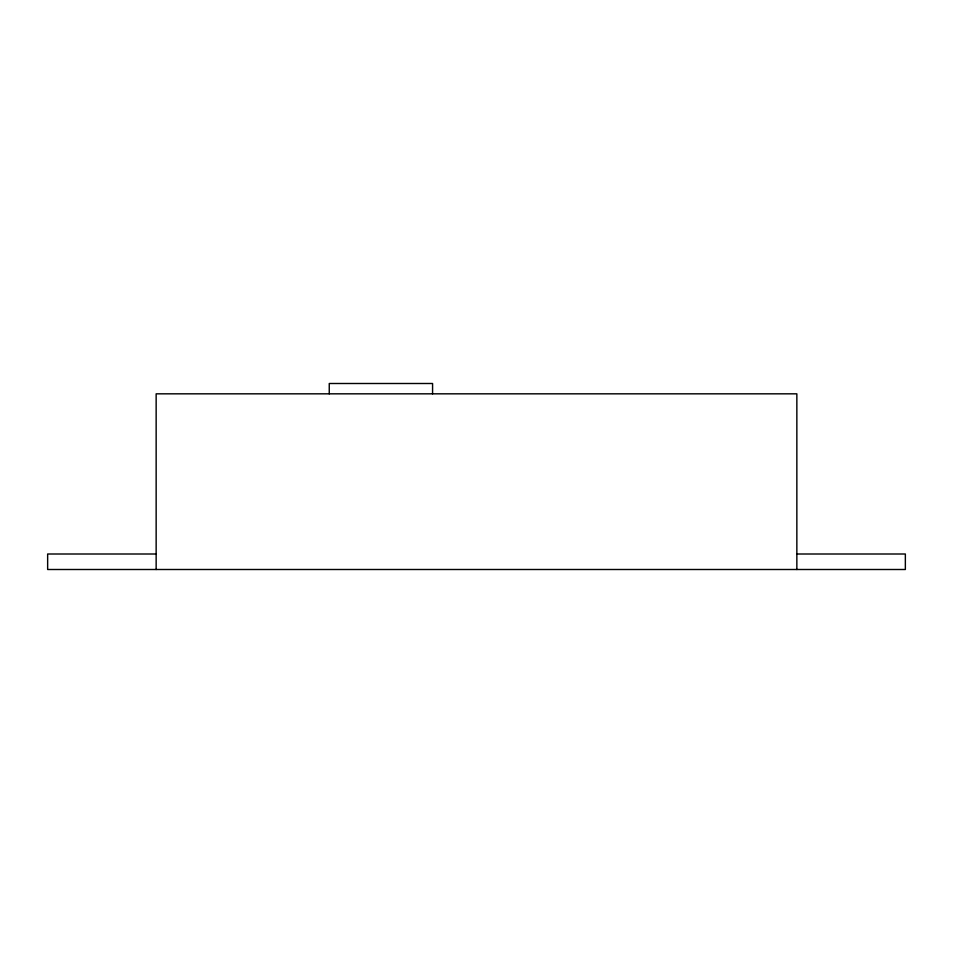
<?xml version="1.0" encoding="UTF-8"?>
<svg xmlns="http://www.w3.org/2000/svg" width="953" height="953" viewBox="0 0 953 953"><rect width="100%" height="100%" fill="white"/><g stroke="black" fill="none" stroke-linecap="round" stroke-linejoin="round"><path stroke-width="1.43" d="M156.149 554.003L47.65 554.003L47.65 569.501L905.35 569.501L905.35 554.003L796.851 554.003M796.851 569.501L796.851 393.827L156.149 393.827L156.149 569.501M432.579 393.827L432.579 383.499L329.25 383.499L329.25 393.827"/></g></svg>
